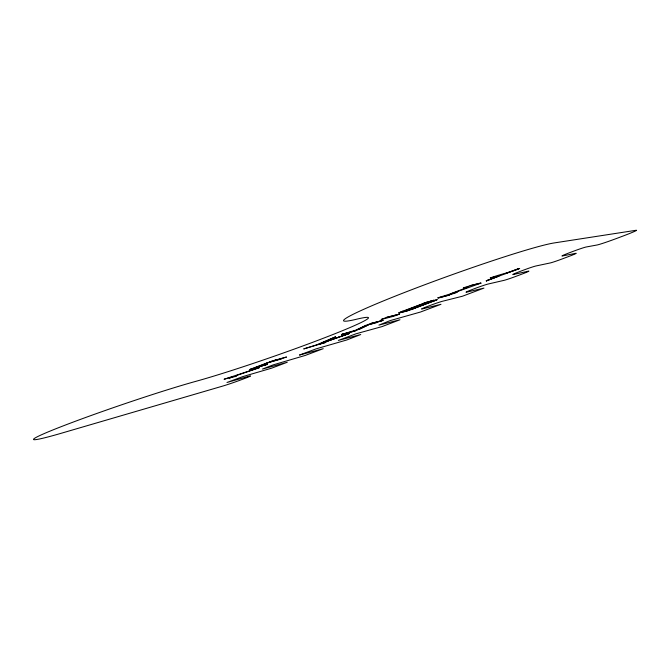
<?xml version="1.0" encoding="UTF-8"?>
<svg xmlns="http://www.w3.org/2000/svg" width="670" height="670" viewBox="0 0 670 670"><rect width="100%" height="100%" fill="white"/><g stroke="black" fill="none" stroke-linecap="round" stroke-linejoin="round"><path stroke-width="1" d="M436.966 299.758L429.621 302.128M230.003 378.759C227.758 376.431 230.941 379.262 237.155 375.326L259.391 367.629L224.056 379.262L231.988 377.017M235.656 376.649L237.155 375.326M399.002 312.94L398.725 312.873M437.276 299.624L434.713 300.688M355.904 330.117L356.582 329.933M356.859 329.741L370.276 323.618L383.047 320.361L369.882 324.355M357.068 329.673L366.297 325.092M368.157 324.984L355.15 330.921L341.893 334.389L355.15 330.921M359.204 329.422L368.165 325.017A19.623 0.896 -19.5 0 0 368.944 324.623L368.935 324.582M250.186 369.388L249.768 369.622L250.815 369.363M319.18 344.137L349.422 333.451L321.985 342.99L335.561 336.801M398.943 312.731L399.697 312.454M250.178 369.354L250.89 369.095M250.672 369.153L251.937 368.684M399.68 312.421L400.199 312.245M400.191 312.212L400.802 312.011M251.627 368.768L252.247 368.567M400.794 311.977L401.498 311.734M411.455 309.498L434.73 300.721M252.238 368.534L253.319 368.148M401.489 311.701L403.164 311.098M433.197 301.316L434.009 300.998M402.276 311.399L424.688 302.941M253.31 368.123L266.258 363.224M266.25 363.19L269.307 362.085M335.57 336.834L316.709 344.807L303.711 348.928L325.955 342.362L319.196 344.171M341.893 334.389L355.452 330.226M386.841 317.312L381.121 319.49L393.692 316.282L399.32 314.18L386.841 317.312L399.303 314.146M437.929 297.823L449.034 294.323L468.682 286.894C451.245 291.073 481.63 282.221 480.968 283.125L451.078 293.845C471.244 287.958 436.279 299.448 437.937 297.857L449.469 295.135M486.286 280.814L519.702 268.452C510.197 272.38 499.803 274.399 490.189 277.958L498.832 276.082L486.303 280.847L498.815 276.048M255.429 367.587L267.405 364.287L255.429 367.587L269.616 362.227L286.551 357.018L275.738 359.991M428.071 301.793L434.21 300.235L415.76 306.977L426.288 302.974L423.566 303.594L404.73 310.796L412.544 308.837L431.179 301.793M412.553 308.87L431.162 301.76M505.155 273.678L517.935 268.821M267.405 364.287L250.63 369.446M414.479 308.426L415.35 308.091M267.07 362.88L267.858 362.587M423.139 303.46L426.53 302.254M412.142 309.289L412.871 309.021M269.633 361.934L271.945 361.122M411.464 309.532L408.734 310.47M321.977 342.956L349.413 333.417M271.702 361.239L274.985 360.167M426.547 302.287L427.058 302.078M409.713 310.109L406.874 311.022M427.075 302.111L428.54 301.609M274.993 360.2L275.479 360.024M407.31 310.863L399.337 312.907M275.244 360.133L275.73 359.958M269.616 362.227L281.417 358.969M370.276 323.618L383.047 320.361M370.125 324.33L377.754 322.337M399.722 312.773L405.995 311.215M423.582 303.627L426.288 302.974M430.282 301.14L434.202 300.202M435.944 299.825L436.421 299.674M470.089 285.613L480.976 283.167M486.303 280.847L488.17 280.387M299.574 355.033L323.233 348.693L305.252 355.435L273.134 364.89L262.481 369.061L287.279 362.252L271.702 368.148L242.624 376.666L226.971 382.486L248.21 376.465A14.556 0.536 -19.2 0 1 244.86 378.408L241.543 379.656A14.531 0.528 -19.2 0 1 222.557 386.129L61.573 433.172A95.416 4.347 -18.8 0 1 63.474 425.785A95.416 4.347 -18.8 0 1 195.548 381.423A102.611 5.343 -19.2 0 0 324.908 337.655A102.611 5.343 -19.2 0 0 356.649 319.205A114.411 6.516 -19.8 0 1 409.387 290.596A114.411 6.516 -19.8 0 1 554.04 242.959L636.073 230.279A18.643 0.779 -20.1 0 1 622.958 236.066L617.933 237.959A18.567 0.779 -20.1 0 1 597.037 244.994L586.116 247.004A11.29 0.494 -20 0 0 572.925 251.434L569.508 252.732A11.256 0.494 -20 0 0 562.365 255.982L575.857 253.31A10.67 0.444 -20 0 1 569.014 256.375L562.666 258.762A10.62 0.444 -20 0 1 550.296 262.933L535.908 265.982A10.879 0.477 -19.9 0 0 522.851 270.378L519.602 271.61A10.854 0.469 -19.9 0 0 513.337 274.516L528.471 271.157A10.31 0.427 -19.9 0 1 522.416 273.913L516.369 276.191A10.268 0.427 -19.8 0 1 504.116 280.336L488.179 284.021A10.527 0.452 -19.8 0 0 475.256 288.376L472.166 289.549A10.502 0.452 -19.8 0 0 466.697 292.137L483.949 288.1L462.468 296.224L442.744 301.19A10.209 0.436 -19.7 0 0 429.964 305.512L427.024 306.625A10.192 0.436 -19.6 0 0 422.284 308.92L440.986 304.289L420.5 312.027L390.2 320.587L378.918 325.101L399.965 319.766L382.084 326.583L355.996 333.802L338.342 340.41L360.745 334.531L346.842 339.958L315.955 348.903L299.632 354.991"/></g></svg>
